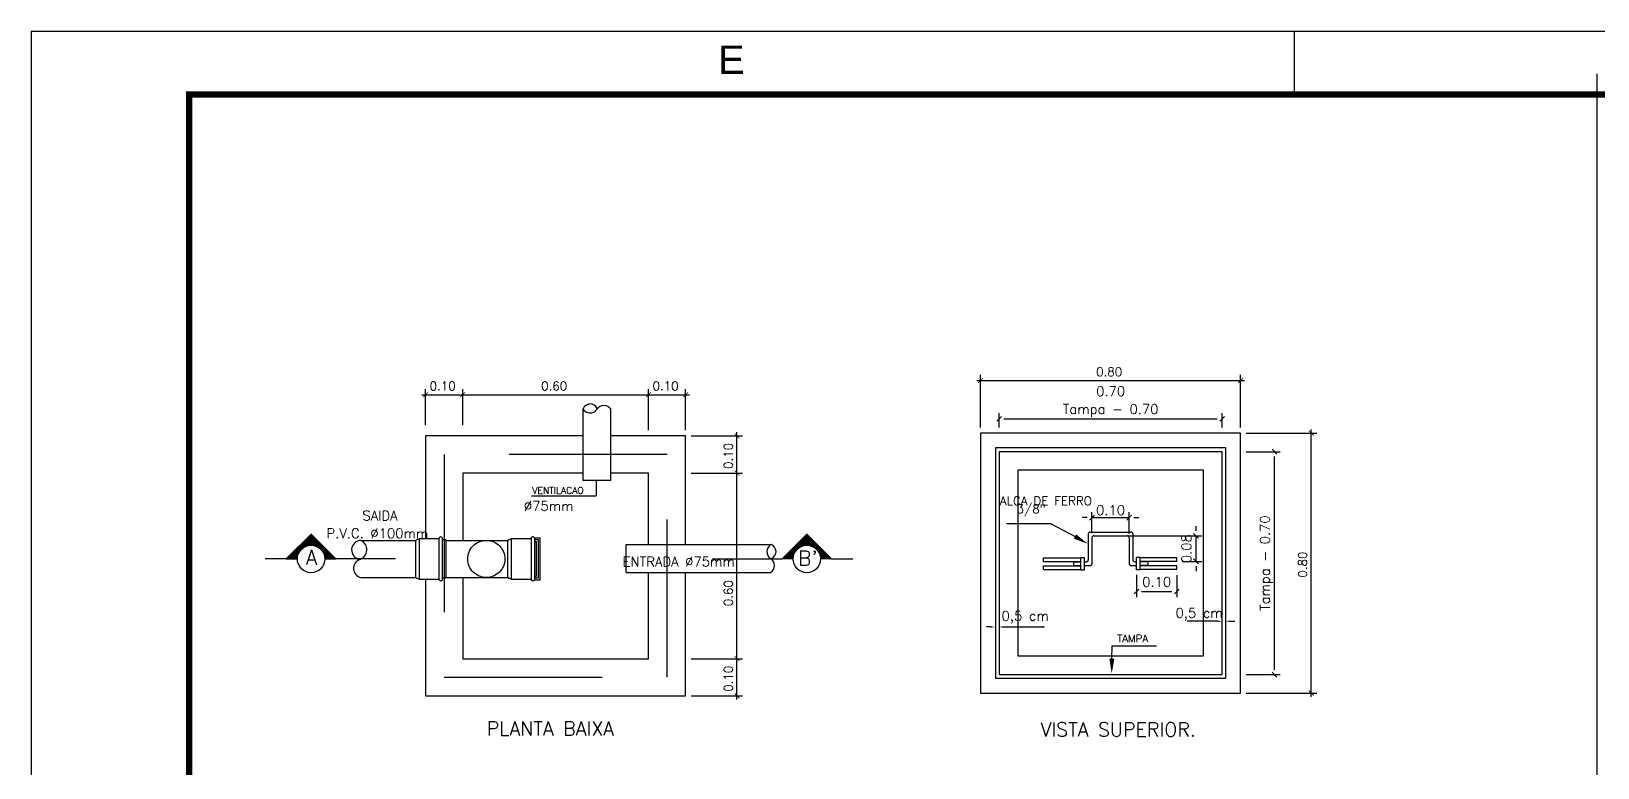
# Model space of a CAD drawing. Header units: millimetres. Extents: x 4156 to 4603, y 996 to 1078.
# Drawn here: x 4518.87 to 4543.67, y 1043.95 to 1055.62 of the extents above; entities that cross this region are included whole.
import ezdxf
from ezdxf.enums import TextEntityAlignment as Align

# ---------------------------------------------------------------- set-up
doc = ezdxf.new("R2010")
doc.units = ezdxf.units.MM
doc.header["$LTSCALE"] = 20
doc.linetypes.add('CENTER2', pattern=[28.575, 19.05, -3.175, 3.175, -3.175])
doc.linetypes.add('HIDDEN', pattern=[0.375, 0.25, -0.125])
for name, color, linetype in [('A-LAYOUT', 7, 'Continuous'), ('A-PEN-R', 1, 'Continuous'), ('DETALLHES_CAIXAS', 6, 'Continuous'), ("PRANCHA - PROJETU'S", 7, 'Continuous'), ('TXT_1', 2, 'Continuous'), ('TXT_2', 6, 'Continuous')]:
    doc.layers.add(name, color=color, linetype=linetype)
doc.styles.add('ADITIVOCAD', font='ROMANS.shx')
doc.styles.add('ARIAL', font='arial.ttf', dxfattribs={"height": 2})
doc.styles.add('ROMANS', font='romans__.ttf', dxfattribs={"height": 0.1})

# ---------------------------------------------------------------- blocks, each defined once
blk = doc.blocks.new('ADFSGASDFG')
at = {"layer": "PRANCHA - PROJETU'S", "color": 1}
for p, q in [((360.678, 107.346), (276.578, 107.346)), ((276.578, 107.346), (276.578, 47.946)), ((296.578, 106.346), (296.578, 107.346))]:
    blk.add_line(p, q, dxfattribs=at)
at = {"layer": "PRANCHA - PROJETU'S", "color": 4, "const_width": 0.1}
blk.add_lwpolyline([(279.078, 106.346), (359.678, 106.346), (359.678, 48.946), (279.078, 48.946)], close=True, dxfattribs=at)
at = {"layer": "PRANCHA - PROJETU'S", "color": 50, "linetype": 'Continuous', "style": 'ARIAL'}
blk.add_text('E', height=0.45, dxfattribs=at).set_placement((287.661, 106.896), align=Align.MIDDLE)
blk = doc.blocks.new('*X860')
at = {"color": 0}
for p, q in [((101.59, 65.457), (101.923, 65.79)), ((101.608, 65.457), (101.932, 65.781)), ((101.626, 65.457), (101.941, 65.772)), ((102.216, 65.457), (101.901, 65.771)), ((102.233, 65.457), (101.91, 65.78)), ((102.251, 65.457), (101.919, 65.789)), ((101.643, 65.457), (101.95, 65.763)), ((101.661, 65.457), (101.958, 65.755)), ((101.744, 65.505), (101.689, 65.559)), ((101.748, 65.518), (101.698, 65.568)), ((101.753, 65.531), (101.707, 65.577)), ((101.759, 65.543), (101.716, 65.586)), ((101.765, 65.554), (101.725, 65.594)), ((101.772, 65.565), (101.733, 65.603)), ((101.78, 65.575), (101.742, 65.612)), ((101.788, 65.584), (101.751, 65.621)), ((101.797, 65.593), (101.76, 65.63)), ((101.807, 65.601), (101.769, 65.639)), ((101.817, 65.609), (101.778, 65.648)), ((101.827, 65.615), (101.787, 65.656)), ((101.839, 65.622), (101.795, 65.665)), ((101.851, 65.627), (101.804, 65.674)), ((101.864, 65.632), (101.813, 65.683)), ((101.878, 65.636), (101.822, 65.692)), ((101.892, 65.639), (101.831, 65.701)), ((101.908, 65.641), (101.84, 65.709)), ((101.847, 65.626), (101.967, 65.746)), ((101.925, 65.641), (101.848, 65.718)), ((101.944, 65.64), (101.857, 65.727)), ((101.966, 65.636), (101.866, 65.736)), ((101.874, 65.635), (101.976, 65.737)), ((101.993, 65.627), (101.875, 65.745)), ((102.035, 65.602), (101.884, 65.754)), ((102.198, 65.457), (101.893, 65.762)), ((101.897, 65.64), (101.985, 65.728)), ((101.916, 65.641), (101.994, 65.719)), ((101.933, 65.641), (102.003, 65.71)), ((101.949, 65.639), (102.011, 65.702)), ((101.964, 65.636), (102.02, 65.693)), ((101.978, 65.633), (102.029, 65.684)), ((101.991, 65.628), (102.038, 65.675)), ((102.003, 65.622), (102.047, 65.666)), ((102.015, 65.616), (102.056, 65.657)), ((102.025, 65.609), (102.065, 65.649)), ((102.036, 65.602), (102.073, 65.64)), ((102.045, 65.594), (102.082, 65.631)), ((102.054, 65.585), (102.091, 65.622)), ((102.062, 65.576), (102.1, 65.613)), ((102.18, 65.457), (102.067, 65.571)), ((102.07, 65.566), (102.109, 65.604)), ((102.077, 65.555), (102.118, 65.595)), ((102.084, 65.544), (102.126, 65.587)), ((102.09, 65.532), (102.135, 65.578)), ((102.095, 65.52), (102.144, 65.569)), ((102.099, 65.506), (102.153, 65.56)), ((101.597, 65.457), (101.592, 65.462)), ((101.615, 65.457), (101.601, 65.471)), ((101.632, 65.457), (101.61, 65.48)), ((101.65, 65.457), (101.619, 65.488)), ((101.668, 65.457), (101.627, 65.497)), ((101.685, 65.457), (101.636, 65.506)), ((101.703, 65.457), (101.645, 65.515)), ((101.721, 65.457), (101.654, 65.524)), ((101.737, 65.458), (101.663, 65.533)), ((101.738, 65.475), (101.672, 65.541)), ((101.679, 65.457), (101.753, 65.531)), ((101.74, 65.49), (101.68, 65.55)), ((101.696, 65.457), (101.744, 65.504)), ((101.714, 65.457), (101.739, 65.482)), ((101.732, 65.457), (101.737, 65.463)), ((102.163, 65.457), (102.092, 65.528)), ((102.145, 65.457), (102.1, 65.502)), ((102.102, 65.492), (102.162, 65.551)), ((102.127, 65.457), (102.104, 65.48)), ((102.105, 65.477), (102.171, 65.542)), ((102.106, 65.46), (102.179, 65.534)), ((102.109, 65.457), (102.106, 65.461)), ((102.121, 65.457), (102.188, 65.525)), ((102.138, 65.457), (102.197, 65.516)), ((102.156, 65.457), (102.206, 65.507)), ((102.174, 65.457), (102.215, 65.498)), ((102.191, 65.457), (102.224, 65.489)), ((102.209, 65.457), (102.232, 65.481)), ((102.227, 65.457), (102.241, 65.472)), ((102.244, 65.457), (102.25, 65.463))]:
    blk.add_line(p, q, dxfattribs=at)

msp = doc.modelspace()

# ---------------------------------------------------------------- linework, layer by layer
at = {"layer": 'A-LAYOUT', "linetype": 'ByBlock'}
for p, q in [((4525.115, 1049.385), (4525.115, 1049.95)), ((4525.703, 1049.385), (4525.703, 1049.95)), ((4525.703, 1049.385), (4525.703, 1049.95)), ((4528.644, 1049.297), (4528.644, 1049.95)), ((4528.644, 1049.297), (4528.644, 1049.95)), ((4529.232, 1049.297), (4529.232, 1049.95)), ((4533.843, 1050.086), (4538.078, 1050.086)), ((4533.902, 1049.34), (4533.902, 1050.174)), ((4538.019, 1049.34), (4538.019, 1050.174)), ((4525.056, 1049.861), (4525.762, 1049.861)), ((4525.644, 1049.861), (4528.703, 1049.861)), ((4528.585, 1049.861), (4529.291, 1049.861)), ((4534.234, 1049.518), (4534.158, 1049.441)), ((4534.196, 1049.34), (4534.196, 1049.568)), ((4534.272, 1049.48), (4537.649, 1049.48)), ((4537.687, 1049.441), (4537.763, 1049.518)), ((4537.725, 1049.34), (4537.725, 1049.568)), ((4529.32, 1049.209), (4530.134, 1049.209)), ((4530.045, 1048.562), (4530.045, 1049.267)), ((4538.107, 1049.252), (4539.226, 1049.252)), ((4539.137, 1045.076), (4539.137, 1049.311)), ((4538.107, 1048.958), (4538.643, 1048.958)), ((4538.593, 1048.92), (4538.517, 1048.996)), ((4538.555, 1045.505), (4538.555, 1048.881)), ((4529.32, 1048.62), (4530.134, 1048.62)), ((4529.32, 1048.62), (4530.134, 1048.62)), ((4530.045, 1045.621), (4530.045, 1048.679)), ((4535.627, 1047.876), (4535.703, 1047.953)), ((4535.665, 1047.67), (4535.665, 1048.003)), ((4536.291, 1047.953), (4536.215, 1047.876)), ((4536.253, 1047.663), (4536.253, 1048.003)), ((4535.589, 1047.915), (4535.512, 1047.915)), ((4535.665, 1047.915), (4536.253, 1047.915)), ((4536.33, 1047.915), (4536.406, 1047.915)), ((4537.314, 1047.703), (4537.314, 1047.779)), ((4536.248, 1047.626), (4537.402, 1047.626)), ((4537.275, 1047.665), (4537.352, 1047.588)), ((4537.314, 1047.22), (4537.314, 1047.626)), ((4537.091, 1047.22), (4537.402, 1047.22)), ((4537.352, 1047.182), (4537.275, 1047.259)), ((4536.371, 1047.01), (4536.371, 1046.656)), ((4537.008, 1047.003), (4537.008, 1046.656)), ((4537.314, 1047.144), (4537.314, 1047.068)), ((4536.409, 1046.782), (4536.333, 1046.706)), ((4536.447, 1046.744), (4536.932, 1046.744)), ((4536.97, 1046.706), (4537.047, 1046.782)), ((4537.582, 1046.273), (4537.171, 1046.273)), ((4537.653, 1046.273), (4537.582, 1046.273)), ((4537.854, 1046.273), (4537.925, 1046.273)), ((4534.065, 1046.182), (4533.994, 1046.182)), ((4534.266, 1046.182), (4534.906, 1046.182)), ((4534.906, 1046.182), (4534.892, 1046.182)), ((4530.045, 1045.033), (4530.045, 1045.738)), ((4529.32, 1045.68), (4530.134, 1045.68)), ((4529.32, 1045.68), (4530.134, 1045.68)), ((4538.107, 1045.429), (4538.643, 1045.429)), ((4538.517, 1045.467), (4538.593, 1045.39)), ((4529.32, 1045.091), (4530.134, 1045.091)), ((4538.107, 1045.135), (4539.226, 1045.135))]:
    msp.add_line(p, q, dxfattribs=at)
at = {"layer": 'A-LAYOUT'}
for p, q in [((4525.115, 1049.861), (4525.703, 1049.861)), ((4527.609, 1048.502), (4527.609, 1049.64)), ((4528.05, 1048.502), (4528.05, 1049.64)), ((4533.902, 1049.252), (4533.902, 1045.135)), ((4538.019, 1049.252), (4533.902, 1049.252)), ((4538.019, 1045.135), (4538.019, 1049.252)), ((4534.137, 1049.017), (4534.137, 1045.37)), ((4537.784, 1049.017), (4534.137, 1049.017)), ((4537.784, 1045.37), (4537.784, 1049.017)), ((4528.05, 1048.502), (4527.609, 1048.502)), ((4527.817, 1048.502), (4527.817, 1048.262)), ((4526.794, 1048.262), (4527.817, 1048.262)), ((4535.015, 1047.818), (4534.312, 1047.818)), ((4535.417, 1047.603), (4535.015, 1047.818)), ((4525.014, 1047.578), (4525.014, 1046.942)), ((4526.472, 1047.578), (4526.472, 1046.942)), ((4528.293, 1047.488), (4530.587, 1047.488)), ((4528.293, 1047.047), (4528.293, 1047.488)), ((4535.606, 1047.656), (4535.606, 1047.244)), ((4535.636, 1047.685), (4536.283, 1047.685)), ((4535.665, 1047.597), (4535.665, 1047.185)), ((4535.694, 1047.626), (4536.224, 1047.626)), ((4536.253, 1047.597), (4536.253, 1047.185)), ((4536.312, 1047.656), (4536.312, 1047.244)), ((4535.371, 1047.215), (4535.371, 1047.156)), ((4535.371, 1047.215), (4535.489, 1047.215)), ((4535.489, 1047.285), (4535.547, 1047.285)), ((4535.489, 1047.085), (4535.489, 1047.285)), ((4535.547, 1047.085), (4535.547, 1047.285)), ((4535.547, 1047.215), (4535.577, 1047.215)), ((4536.341, 1047.215), (4536.371, 1047.215)), ((4536.43, 1047.285), (4536.371, 1047.285)), ((4536.371, 1047.085), (4536.371, 1047.285)), ((4536.43, 1047.085), (4536.43, 1047.285)), ((4536.547, 1047.215), (4536.43, 1047.215)), ((4536.547, 1047.215), (4536.547, 1047.156)), ((4528.293, 1047.047), (4530.587, 1047.047)), ((4535.371, 1047.156), (4535.489, 1047.156)), ((4535.489, 1047.085), (4535.547, 1047.085)), ((4535.547, 1047.156), (4535.636, 1047.156)), ((4536.283, 1047.156), (4536.371, 1047.156)), ((4536.43, 1047.085), (4536.371, 1047.085)), ((4536.547, 1047.156), (4536.43, 1047.156)), ((4535.98, 1045.679), (4535.983, 1045.883)), ((4535.983, 1045.883), (4536.687, 1045.883)), ((4534.137, 1045.37), (4537.784, 1045.37)), ((4533.902, 1045.135), (4538.019, 1045.135))]:
    msp.add_line(p, q, dxfattribs=at)
at = {"layer": 'A-LAYOUT', "linetype": 'HIDDEN', "ltscale": 0.5}
for p, q in [((4525.409, 1048.915), (4525.409, 1045.386)), ((4528.938, 1048.915), (4525.409, 1048.915)), ((4528.938, 1045.386), (4528.938, 1048.915)), ((4525.409, 1045.386), (4528.938, 1045.386))]:
    msp.add_line(p, q, dxfattribs=at)
at = {"layer": 'A-LAYOUT', "linetype": 'HIDDEN'}
for p, q in [((4534.49, 1048.664), (4534.49, 1045.723)), ((4537.431, 1048.664), (4534.49, 1048.664)), ((4537.431, 1045.723), (4537.431, 1048.664)), ((4534.899, 1047.22), (4534.899, 1047.279)), ((4534.899, 1047.279), (4535.489, 1047.279)), ((4534.899, 1047.22), (4535.489, 1047.22)), ((4537.008, 1047.279), (4536.43, 1047.279)), ((4537.008, 1047.22), (4536.43, 1047.22)), ((4537.008, 1047.22), (4537.008, 1047.279)), ((4534.899, 1047.091), (4534.899, 1047.15)), ((4534.899, 1047.15), (4535.489, 1047.15)), ((4534.899, 1047.091), (4535.489, 1047.091)), ((4537.008, 1047.15), (4536.43, 1047.15)), ((4537.008, 1047.091), (4536.43, 1047.091)), ((4537.008, 1047.091), (4537.008, 1047.15)), ((4534.49, 1045.723), (4537.431, 1045.723))]:
    msp.add_line(p, q, dxfattribs=at)
at = {"layer": 'A-LAYOUT', "linetype": 'ByBlock', "const_width": 0.0115}
for points in [[(4533.94, 1050.124), (4533.864, 1050.048)], [(4537.981, 1050.048), (4538.057, 1050.124)], [(4525.153, 1049.9), (4525.076, 1049.823)], [(4525.741, 1049.9), (4525.665, 1049.823)], [(4525.665, 1049.823), (4525.741, 1049.9)], [(4528.606, 1049.823), (4528.682, 1049.9)], [(4528.682, 1049.9), (4528.606, 1049.823)], [(4529.194, 1049.823), (4529.27, 1049.9)], [(4530.084, 1049.17), (4530.007, 1049.247)], [(4539.176, 1049.214), (4539.099, 1049.29)], [(4530.084, 1048.582), (4530.007, 1048.659)], [(4530.007, 1048.659), (4530.084, 1048.582)], [(4530.007, 1045.718), (4530.084, 1045.641)], [(4530.084, 1045.641), (4530.007, 1045.718)], [(4530.007, 1045.13), (4530.084, 1045.053)], [(4539.099, 1045.173), (4539.176, 1045.096)]]:
    msp.add_lwpolyline(points, dxfattribs=at)
at = {"layer": 'A-LAYOUT'}
for points in [[(4524.092, 1047.554), (4524.955, 1047.554)], [(4525.326, 1047.578), (4525.014, 1047.578), (4524.955, 1047.554), (4524.955, 1046.966), (4525.014, 1046.942), (4525.326, 1046.942)], [(4525.385, 1047.566), (4525.438, 1047.566), (4525.438, 1046.954), (4525.385, 1046.954)], [(4525.438, 1047.554), (4526.413, 1047.554)], [(4526.784, 1047.578), (4526.472, 1047.578), (4526.413, 1047.554), (4526.413, 1046.966), (4526.472, 1046.942), (4526.784, 1046.942)], [(4526.843, 1047.595), (4526.925, 1047.595), (4526.925, 1046.925), (4526.843, 1046.925)], [(4526.843, 1047.566), (4526.896, 1047.566), (4526.896, 1046.954), (4526.843, 1046.954)], [(4526.843, 1047.536), (4526.866, 1047.536), (4526.866, 1046.984), (4526.843, 1046.984)], [(4524.092, 1046.966), (4524.955, 1046.966)], [(4525.438, 1046.966), (4526.436, 1046.966)]]:
    msp.add_lwpolyline(points, dxfattribs=at)
for points in [[(4525.352, 1046.914), (4525.358, 1046.914, 0.414214), (4525.385, 1046.94), (4525.385, 1047.581, 0.414214), (4525.358, 1047.608), (4525.352, 1047.608, 0.414214), (4525.326, 1047.581), (4525.326, 1046.94, 0.414214)], [(4526.81, 1046.914), (4526.816, 1046.914, 0.414214), (4526.843, 1046.94), (4526.843, 1047.581, 0.414214), (4526.816, 1047.608), (4526.81, 1047.608, 0.414214), (4526.784, 1047.581), (4526.784, 1046.94, 0.414214)]]:
    msp.add_lwpolyline(points, format="xyb", close=True, dxfattribs=at)
at = {"layer": 'A-LAYOUT', "linetype": 'HIDDEN'}
msp.add_circle((4526.076, 1047.26), 0.294, dxfattribs=at)
at = {"layer": 'A-LAYOUT'}
for centre, radius, start, end in [((4527.72, 1049.596), 0.119, 23.2479, 160.1992), ((4527.939, 1049.558), 0.132, 33.0699, 146.9301), ((4527.722, 1049.7), 0.128, 207.9019, 326.9301), ((4524.097, 1047.402), 0.153, 91.971, 261.4768), ((4524.021, 1047.406), 0.164, 288.8635, 64.5843), ((4530.647, 1047.375), 0.128, 117.9019, 236.9301), ((4530.544, 1047.376), 0.119, 293.2479, 70.1992), ((4535.636, 1047.656), 0.0294, 90, 180), ((4535.694, 1047.597), 0.0294, 90, 180), ((4536.224, 1047.597), 0.0294, 0, 90), ((4536.283, 1047.656), 0.0294, 360, 90), ((4524.122, 1047.111), 0.148, 108.8635, 258.1185), ((4530.506, 1047.157), 0.132, 303.0699, 56.9301), ((4535.577, 1047.244), 0.0294, 270, 0), ((4536.341, 1047.244), 0.0294, 180, 270), ((4535.636, 1047.185), 0.0294, 270, 0), ((4536.283, 1047.185), 0.0294, 180, 270)]:
    msp.add_arc(centre, radius, start, end, dxfattribs=at)
for points in [[(4535.414, 1047.649), (4535.376, 1047.581), (4535.6, 1047.499)], [(4536.019, 1045.679), (4535.941, 1045.679), (4535.978, 1045.444)]]:
    msp.add_solid(points, dxfattribs=at)
at = {"layer": 'A-LAYOUT', "linetype": 'ByBlock'}
for points in [[(4537.654, 1046.285), (4537.654, 1046.261), (4537.725, 1046.273)], [(4537.854, 1046.285), (4537.854, 1046.261), (4537.784, 1046.273)], [(4534.065, 1046.194), (4534.065, 1046.171), (4534.136, 1046.182)], [(4534.266, 1046.194), (4534.266, 1046.171), (4534.196, 1046.182)]]:
    msp.add_solid(points, dxfattribs=at)
at = {"layer": 'A-PEN-R'}
msp.add_line((4543.66, 1054.941), (4543.66, 1006.295), dxfattribs=at)
at = {"layer": 'DETALLHES_CAIXAS'}
for p, q in [((4527.609, 1049.209), (4525.115, 1049.209)), ((4525.115, 1049.209), (4525.115, 1047.578)), ((4529.232, 1049.209), (4528.05, 1049.209)), ((4529.232, 1047.488), (4529.232, 1049.209)), ((4534.196, 1048.958), (4534.196, 1045.429)), ((4537.725, 1048.958), (4534.196, 1048.958)), ((4537.725, 1045.429), (4537.725, 1048.958)), ((4525.703, 1048.62), (4525.703, 1047.554)), ((4527.609, 1048.62), (4525.703, 1048.62)), ((4528.644, 1048.62), (4528.05, 1048.62)), ((4528.644, 1047.488), (4528.644, 1048.62)), ((4525.703, 1046.966), (4525.703, 1045.68)), ((4528.644, 1045.68), (4528.644, 1047.047)), ((4529.232, 1045.091), (4529.232, 1047.047)), ((4525.115, 1046.942), (4525.115, 1045.091)), ((4525.703, 1045.68), (4528.644, 1045.68)), ((4534.196, 1045.429), (4537.725, 1045.429)), ((4525.115, 1045.091), (4529.232, 1045.091))]:
    msp.add_line(p, q, dxfattribs=at)
at = {"layer": 'TXT_1'}
for p, q in [((4522.909, 1047.259), (4523.302, 1047.652)), ((4523.302, 1047.652), (4523.696, 1047.259)), ((4531.151, 1047.652), (4530.758, 1047.259)), ((4522.909, 1047.259), (4523.086, 1047.259)), ((4523.519, 1047.259), (4523.696, 1047.259)), ((4530.934, 1047.259), (4530.758, 1047.259)), ((4531.544, 1047.259), (4531.367, 1047.259))]:
    msp.add_line(p, q, dxfattribs=at)
for centre in [(4523.302, 1047.259), (4531.151, 1047.259)]:
    msp.add_circle(centre, 0.217, dxfattribs=at)
at = {"layer": 'TXT_2', "linetype": 'CENTER2'}
for p, q in [((4522.909, 1047.259), (4522.575, 1047.259)), ((4524.64, 1047.259), (4523.696, 1047.259)), ((4529.651, 1047.259), (4530.758, 1047.259)), ((4531.544, 1047.259), (4531.878, 1047.259))]:
    msp.add_line(p, q, dxfattribs=at)

# ---------------------------------------------------------------- block references
at = {"layer": "PRANCHA - PROJETU'S", "color": 1}
msp.add_blockref('ADFSGASDFG', (4242.295, 948.27), dxfattribs=at)
at = {"layer": 'TXT_1', "yscale": 1.176362552987934, "zscale": 1.176362552987666}
for p, xscale in [((4403.406, 970.258), 1.176362552986596), ((4651.048, 970.258), -1.176362552986596)]:
    msp.add_blockref('*X860', p, dxfattribs=dict(at, xscale=xscale))

# ---------------------------------------------------------------- texts
at = {"layer": 'A-LAYOUT', "style": 'ROMANS'}
for s, p in [('0.80', (4535.731, 1050.155)), ('0.10', (4525.179, 1049.93)), ('0.60', (4526.944, 1049.93)), ('0.10', (4528.708, 1049.93))]:
    msp.add_text(s, height=0.1376, dxfattribs=at).set_placement(p)
at = {"layer": 'A-LAYOUT', "linetype": 'ByBlock', "style": 'ROMANS'}
for s, height, p in [('0.70', 0.1529, (4535.96, 1049.917)), ('Tampa - 0.70', 0.15293, (4535.96, 1049.633)), ('0.10', 0.1529, (4535.959, 1048.032)), ('0.10', 0.1529, (4536.69, 1046.897))]:
    msp.add_text(s, height=height, dxfattribs=at).set_placement(p, align=Align.MIDDLE_CENTER)
at = {"layer": 'A-LAYOUT', "style": 'ROMANS'}
for s, p in [('0.10', (4529.977, 1048.685)), ('0.80', (4539.069, 1046.964)), ('0.60', (4529.977, 1046.512)), ('0.10', (4529.977, 1045.156))]:
    msp.add_text(s, height=0.1376, rotation=90, dxfattribs=at).set_placement(p)
for s, height, p in [('VENTILACAO', 0.1059, (4526.805, 1048.346)), ('ALCA DE FERRO ', 0.13763, (4534.207, 1048.181)), ('SAIDA ', 0.1529, (4524.115, 1047.946)), ('%%C75mm', 0.1529, (4526.671, 1048.099)), (' 3/8"', 0.1376, (4534.378, 1048.052)), ('P.V.C. %%C100mm', 0.15293, (4523.547, 1047.666)), ('ENTRADA %%C75mm', 0.15293, (4528.235, 1047.218)), ('TAMPA', 0.1176, (4536.065, 1046))]:
    msp.add_text(s, height=height, dxfattribs=at).set_placement(p, align=Align.MIDDLE_LEFT)
at = {"layer": 'A-LAYOUT', "linetype": 'ByBlock', "style": 'ROMANS'}
for s, height, p in [('Tampa - 0.70', 0.15293, (4538.402, 1047.193)), ('0.08', 0.1529, (4537.161, 1047.423))]:
    msp.add_text(s, height=height, rotation=90, dxfattribs=at).set_placement(p, align=Align.MIDDLE_CENTER)
for p in [(4537.362, 1046.382), (4534.608, 1046.335)]:
    msp.add_text('0,5 cm', height=0.1529, dxfattribs=at).set_placement(p, align=Align.MIDDLE)
at = {"layer": 'TXT_1', "style": 'ADITIVOCAD'}
for s, height, p in [('A', 0.235, (4523.31, 1047.286)), ("B'", 0.2353, (4531.165, 1047.272)), ('PLANTA BAIXA', 0.22057, (4527.09, 1044.573)), ('VISTA SUPERIOR.', 0.22057, (4536.081, 1044.56))]:
    msp.add_text(s, height=height, dxfattribs=at).set_placement(p, align=Align.MIDDLE)

doc.saveas('drawing.dxf')
